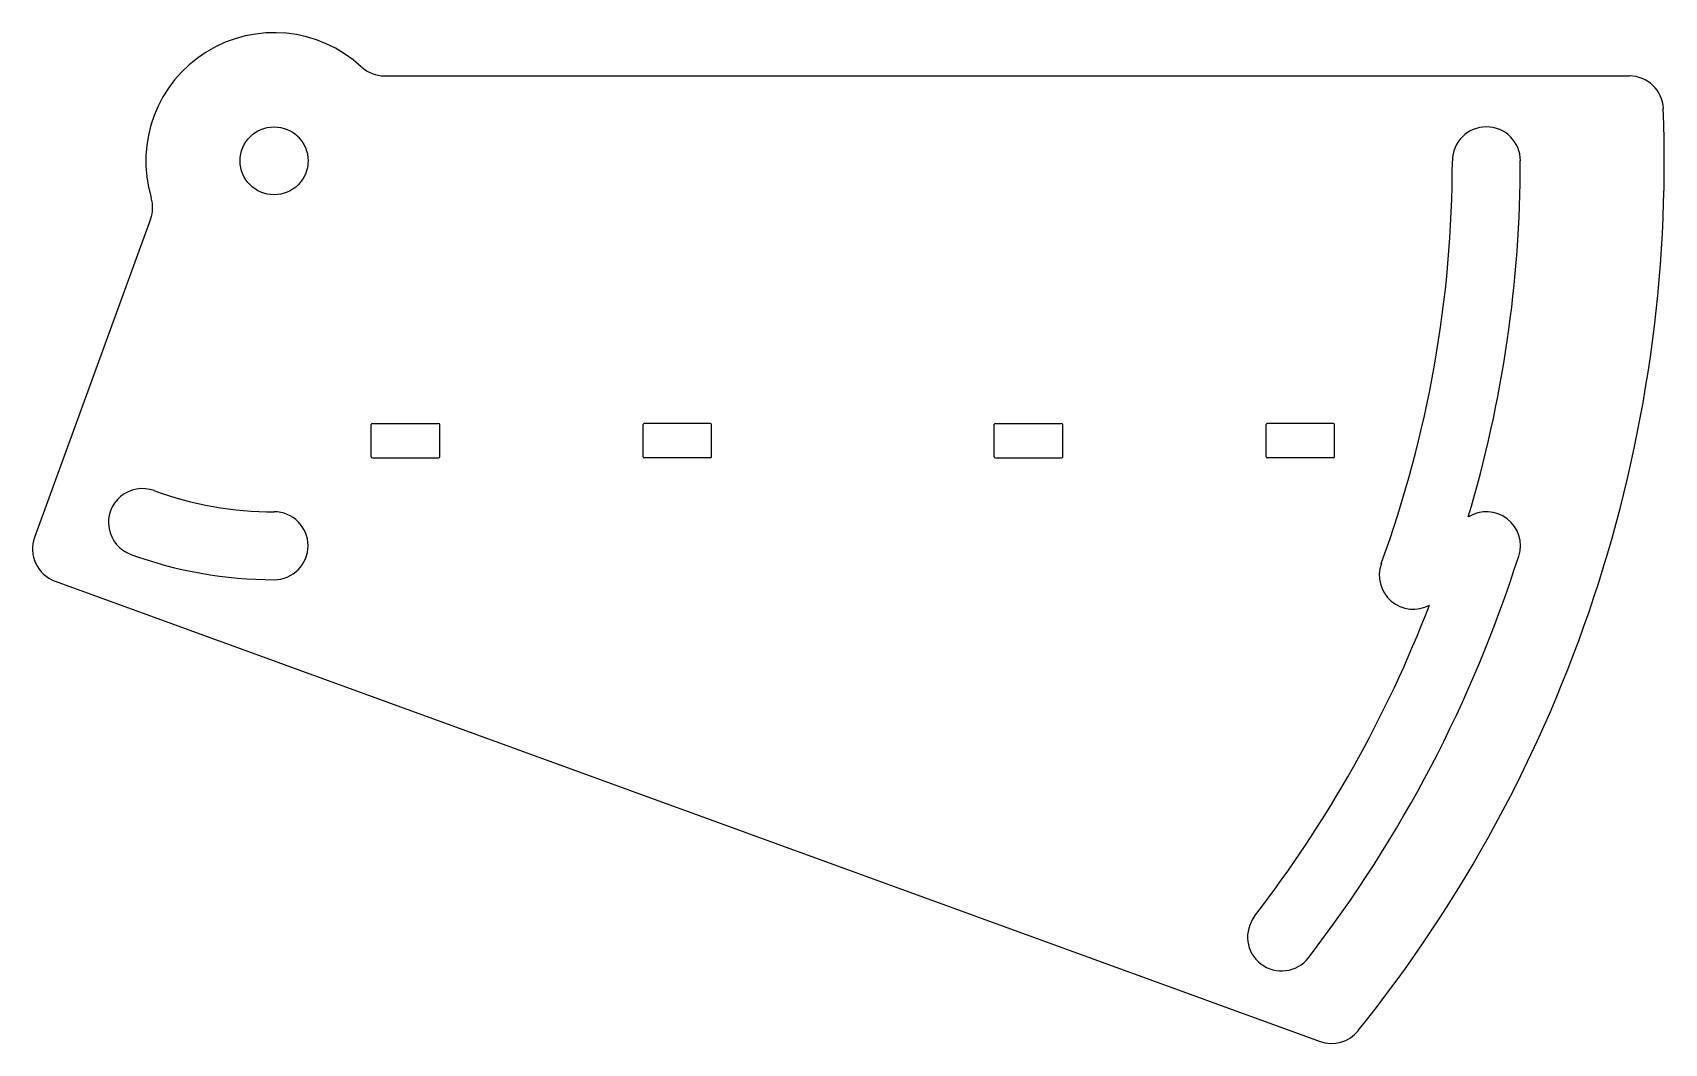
# Model space of a CAD drawing. Header units: millimetres. Extents: x -75 to 69, y -61 to 28.
import ezdxf

# ---------------------------------------------------------------- set-up
doc = ezdxf.new("R2010")
doc.units = ezdxf.units.MM

msp = doc.modelspace()

# ---------------------------------------------------------------- linework, layer by layer
at = {"color": 7, "linetype": 'Continuous', "lineweight": 25}
for p, q in [((-43.77, 24.5), (66.14, 24.5)), ((-64.42, 11.86), (-74.66, -16.28)), ((-44.94, -9.15), (-44.94, -6.3)), ((-44.84, -6.2), (-38.99, -6.2)), ((-38.89, -9.15), (-38.89, -6.3)), ((-20.94, -9.15), (-20.94, -6.3)), ((-14.99, -6.2), (-20.84, -6.2)), ((-14.89, -9.15), (-14.89, -6.3)), ((10.06, -9.15), (10.06, -6.3)), ((10.16, -6.2), (16.01, -6.2)), ((16.11, -9.15), (16.11, -6.3)), ((34.06, -9.15), (34.06, -6.3)), ((40.01, -6.2), (34.16, -6.2)), ((40.11, -9.15), (40.11, -6.3)), ((-44.84, -9.25), (-38.99, -9.25)), ((-14.99, -9.25), (-20.84, -9.25)), ((10.16, -9.25), (16.01, -9.25)), ((40.01, -9.25), (34.16, -9.25)), ((-72.86, -20.12), (38.84, -60.78))]:
    msp.add_line(p, q, dxfattribs=at)
msp.add_circle((-53.52, 17), 3, dxfattribs=at)
for centre, radius, start, end in [((-53.52, 17), 11.32, 47.1391, 196.7005), ((-43.77, 27.5), 3, 227.1391, 270), ((66.14, 21.5), 3, 2.1537, 90), ((-53.52, 17), 122.74, 321.2451, 2.1537), ((53.52, 17), 3, 0, 180), ((-53.52, 17), 104.03, 340, 0), ((-53.52, 17), 110.03, 343.3873, 0), ((-67.24, 12.88), 3, 340, 16.7005), ((-44.84, -6.3), 0.1, 90, 180), ((-38.99, -6.3), 0.1, 0, 90), ((-20.84, -6.3), 0.1, 90, 180), ((-14.99, -6.3), 0.1, 0, 90), ((10.16, -6.3), 0.1, 90, 180), ((16.01, -6.3), 0.1, 0, 90), ((34.16, -6.3), 0.1, 90, 180), ((40.01, -6.3), 0.1, 0, 90), ((-44.84, -9.15), 0.1, 180, 270), ((-38.99, -9.15), 0.1, 270, 0), ((-20.84, -9.15), 0.1, 180, 270), ((-14.99, -9.15), 0.1, 270, 0), ((10.16, -9.15), 0.1, 180, 270), ((16.01, -9.15), 0.1, 270, 0), ((34.16, -9.15), 0.1, 180, 270), ((40.01, -9.15), 0.1, 270, 0), ((-65.14, -14.95), 3, 70, 250), ((-53.52, 17), 31, 250, 270), ((-53.52, -17), 3, 270, 90), ((53.52, -17), 3, 342.3766, 122.0676), ((-71.84, -17.3), 3, 160, 250), ((-53.52, 17), 37, 250, 270), ((-53.52, 17), 115.3, 322.3766, 342.3766), ((47.06, -19.61), 3, 160, 298.6662), ((-53.52, 17), 109.3, 322.3766, 338.9613), ((35.43, -51.56), 3, 142.3766, 322.3766), ((39.86, -57.96), 3, 250, 321.2451)]:
    msp.add_arc(centre, radius, start, end, dxfattribs=at)

doc.saveas('drawing.dxf')
